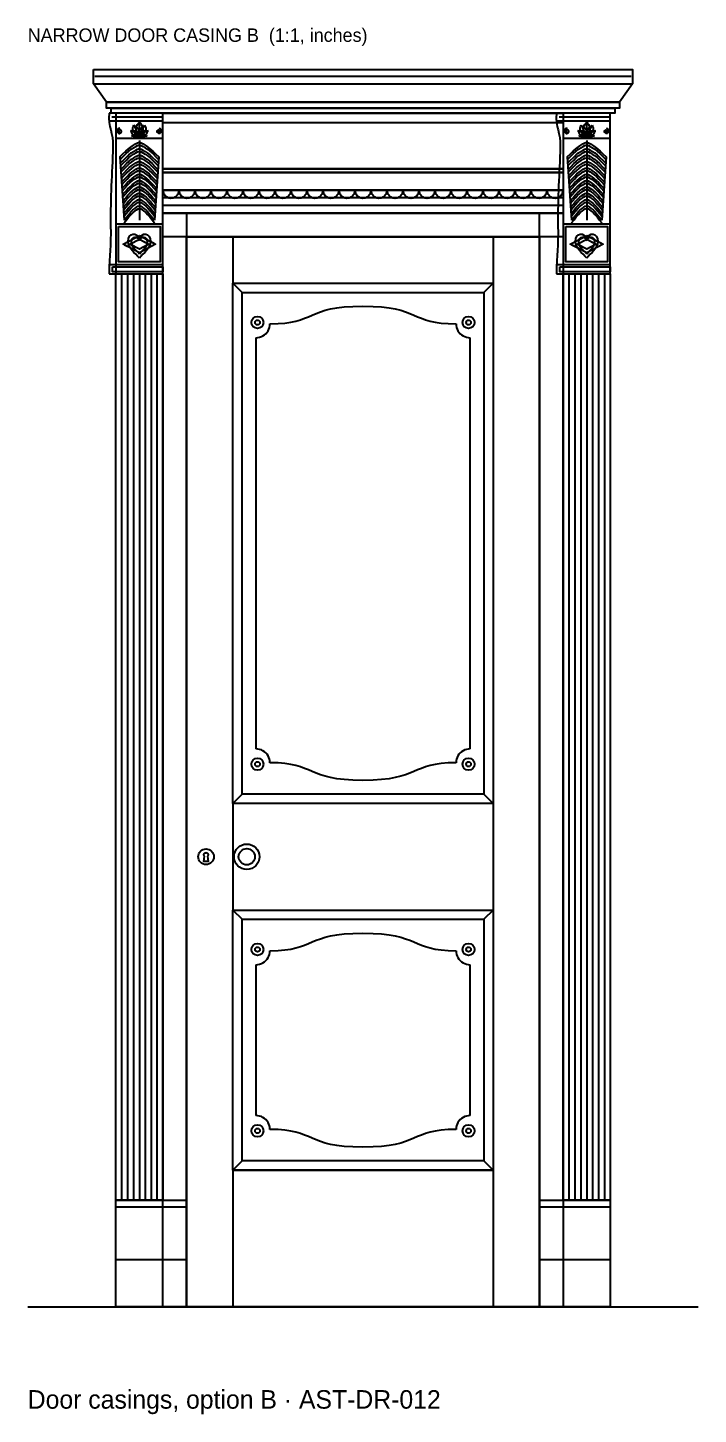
# Model space of a CAD drawing. Header units: inches. Extents: x 0 to 196, y -9 to 109.
# Drawn here: x 0 to 57, y -9.1 to 108.8 of the extents above; entities that cross this region are included whole.
import ezdxf

# ---------------------------------------------------------------- set-up
doc = ezdxf.new("R2010")
doc.units = ezdxf.units.IN
doc.header["$MEASUREMENT"] = 0
doc.layers.add('Narrow door casing B', color=7, linetype='Continuous')

msp = doc.modelspace()

# ---------------------------------------------------------------- linework, layer by layer
at = {"layer": 'Narrow door casing B'}
for p, q in [((5.59, 103.98), (51.42, 103.98)), ((5.71, 104.64), (51.3, 104.64)), ((7.48, 101.5), (7.48, 87.83)), ((45.51, 101.5), (45.51, 87.83)), ((6.93, 100.83), (11.5, 100.83)), ((7.15, 101.19), (11.5, 101.19)), ((11.5, 100.71), (45.51, 100.71)), ((44.96, 100.83), (49.53, 100.83)), ((45.18, 101.19), (49.53, 101.19)), ((7.48, 99.37), (11.5, 99.37)), ((9.49, 99.18), (9.49, 92.4)), ((45.51, 99.37), (49.53, 99.37)), ((47.52, 99.18), (47.52, 92.4)), ((7.83, 97.78), (8.19, 92.4)), ((11.14, 97.78), (10.79, 92.4)), ((45.87, 97.78), (46.22, 92.4)), ((49.17, 97.78), (48.82, 92.4)), ((11.5, 94.33), (45.51, 94.33)), ((11.5, 93.66), (45.51, 93.66)), ((7.48, 92.09), (11.5, 92.09)), ((45.51, 92.09), (49.53, 92.09)), ((17.44, 90.98), (17.44, 87.05)), ((39.57, 90.98), (39.57, 87.05)), ((6.93, 88.62), (11.5, 88.62)), ((44.96, 88.62), (49.53, 88.62)), ((7.98, 87.83), (7.98, 9.06)), ((8.48, 87.83), (8.48, 9.06)), ((8.99, 87.83), (8.99, 9.06)), ((9.49, 87.83), (9.49, 9.06)), ((9.99, 87.83), (9.99, 9.06)), ((10.49, 87.83), (10.49, 9.06)), ((10.99, 87.83), (10.99, 9.06)), ((46.01, 87.83), (46.01, 9.06)), ((46.52, 87.83), (46.52, 9.06)), ((47.02, 87.83), (47.02, 9.06)), ((47.52, 87.83), (47.52, 9.06)), ((48.02, 87.83), (48.02, 9.06)), ((48.52, 87.83), (48.52, 9.06)), ((49.03, 87.83), (49.03, 9.06)), ((17.44, 87.05), (39.57, 87.05)), ((17.44, 87.05), (18.23, 86.26)), ((39.57, 87.05), (38.78, 86.26)), ((17.44, 42.8), (18.23, 43.58)), ((17.44, 42.8), (17.44, 33.74)), ((39.57, 42.8), (38.78, 43.58)), ((39.57, 42.8), (39.57, 33.74)), ((17.44, 33.74), (18.23, 32.95)), ((39.57, 33.74), (38.78, 32.95)), ((17.44, 11.61), (18.23, 12.4)), ((39.57, 11.61), (38.78, 12.4)), ((17.44, 11.61), (39.57, 11.61)), ((17.44, 11.61), (17.44, 0)), ((39.57, 11.61), (39.57, 0)), ((7.48, 8.5), (13.5, 8.5)), ((43.5, 8.5), (49.53, 8.5)), ((7.48, 4.02), (13.5, 4.02)), ((43.5, 4.02), (49.53, 4.02)), ((0, 0), (57.01, 0))]:
    msp.add_line(p, q, dxfattribs=at)
for points in [[(5.59, 105.2), (51.42, 105.2), (51.42, 103.98), (50.31, 102.44), (6.69, 102.44), (5.59, 103.98), (5.59, 105.2)], [(6.69, 102.44), (50.31, 102.44), (50.31, 101.92), (6.69, 101.92), (6.69, 102.44)], [(11.5, 101.5), (6.93, 101.5)], [(6.93, 87.83), (11.5, 87.83), (11.5, 101.5)], [(7.09, 101.92), (49.92, 101.92), (49.92, 101.5), (7.09, 101.5), (7.09, 101.92)], [(11.5, 101.5), (45.51, 101.5), (45.51, 96.77), (11.5, 96.77), (11.5, 101.5)], [(49.53, 101.5), (44.96, 101.5)], [(44.96, 87.83), (49.53, 87.83), (49.53, 101.5)], [(7.82, 100.21), (7.73, 100.18), (7.65, 100.12), (7.61, 100.04), (7.6, 99.95), (7.63, 99.88), (7.68, 99.82), (7.75, 99.78), (7.83, 99.78), (7.89, 99.81), (7.94, 99.85), (7.97, 99.91), (7.97, 99.97), (7.94, 100.03), (7.9, 100.06), (7.85, 100.08), (7.8, 100.08), (7.76, 100.06), (7.74, 100.02), (7.73, 99.98), (7.73, 99.95), (7.75, 99.92), (7.78, 99.9), (7.8, 99.9), (7.83, 99.91), (7.84, 99.92), (7.85, 99.94)], [(11.16, 100.21), (11.25, 100.18), (11.32, 100.12), (11.36, 100.04), (11.37, 99.95), (11.35, 99.88), (11.29, 99.82), (11.22, 99.78), (11.15, 99.78), (11.08, 99.81), (11.03, 99.85), (11.01, 99.91), (11.01, 99.97), (11.03, 100.03), (11.07, 100.06), (11.12, 100.08), (11.17, 100.08), (11.21, 100.06), (11.24, 100.02), (11.25, 99.98), (11.24, 99.95), (11.23, 99.92), (11.2, 99.9), (11.17, 99.9), (11.15, 99.91), (11.13, 99.92), (11.13, 99.94)], [(45.85, 100.21), (45.76, 100.18), (45.69, 100.12), (45.64, 100.04), (45.64, 99.95), (45.66, 99.88), (45.72, 99.82), (45.79, 99.78), (45.86, 99.78), (45.93, 99.81), (45.97, 99.85), (46, 99.91), (46, 99.97), (45.97, 100.03), (45.93, 100.06), (45.88, 100.08), (45.84, 100.08), (45.79, 100.06), (45.77, 100.02), (45.76, 99.98), (45.76, 99.95), (45.78, 99.92), (45.81, 99.9), (45.84, 99.9), (45.86, 99.91), (45.87, 99.92), (45.88, 99.94)], [(49.19, 100.21), (49.28, 100.18), (49.35, 100.12), (49.4, 100.04), (49.4, 99.95), (49.38, 99.88), (49.32, 99.82), (49.25, 99.78), (49.18, 99.78), (49.11, 99.81), (49.06, 99.85), (49.04, 99.91), (49.04, 99.97), (49.06, 100.03), (49.11, 100.06), (49.16, 100.08), (49.2, 100.08), (49.24, 100.06), (49.27, 100.02), (49.28, 99.98), (49.28, 99.95), (49.26, 99.92), (49.23, 99.9), (49.2, 99.9), (49.18, 99.91), (49.16, 99.92), (49.16, 99.94)], [(11.5, 96.77), (45.51, 96.77), (45.51, 96.46), (11.5, 96.46), (11.5, 96.77)], [(11.5, 96.46), (45.51, 96.46), (45.51, 94.96), (11.5, 94.96), (11.5, 96.46)], [(11.5, 94.96), (45.51, 94.96), (45.51, 92.99), (11.5, 92.99), (11.5, 94.96)], [(11.5, 92.99), (13.5, 92.99), (13.5, 0), (11.5, 0), (11.5, 92.99)], [(11.5, 92.99), (45.51, 92.99), (45.51, 90.98), (11.5, 90.98), (11.5, 92.99)], [(43.5, 92.99), (45.51, 92.99), (45.51, 0), (43.5, 0), (43.5, 92.99)], [(7.72, 91.85), (11.26, 91.85), (11.26, 88.86), (7.72, 88.86), (7.72, 91.85)], [(9.49, 91.08), (10.87, 90.35), (9.49, 89.63), (8.1, 90.35), (9.49, 91.08)], [(13.5, 90.98), (43.5, 90.98), (43.5, 0), (13.5, 0), (13.5, 90.98)], [(13.5, 90.98), (43.5, 90.98), (43.5, 0), (13.5, 0), (13.5, 90.98)], [(45.75, 91.85), (49.29, 91.85), (49.29, 88.86), (45.75, 88.86), (45.75, 91.85)], [(47.52, 91.08), (48.91, 90.35), (47.52, 89.63), (46.13, 90.35), (47.52, 91.08)], [(8.77, 90.01), (8.24, 90.28)], [(9.49, 90.78), (10.29, 90.35), (9.49, 89.93), (8.68, 90.35), (9.49, 90.78)], [(9.07, 90.15), (8.76, 90.31)], [(9.91, 90.56), (10.21, 90.4)], [(10.21, 90.7), (10.74, 90.43)], [(46.8, 90.01), (46.27, 90.28)], [(47.52, 90.78), (48.32, 90.35), (47.52, 89.93), (46.72, 90.35), (47.52, 90.78)], [(47.1, 90.15), (46.8, 90.31)], [(47.94, 90.56), (48.24, 90.4)], [(48.24, 90.7), (48.77, 90.43)], [(7.2, 88.43), (11.5, 88.43), (11.5, 87.99), (7.2, 87.99), (7.2, 88.43)], [(45.24, 88.43), (49.53, 88.43), (49.53, 87.99), (45.24, 87.99), (45.24, 88.43)], [(7.48, 87.83), (11.5, 87.83), (11.5, 9.06), (7.48, 9.06), (7.48, 87.83)], [(45.51, 87.83), (49.53, 87.83), (49.53, 9.06), (45.51, 9.06), (45.51, 87.83)], [(17.44, 87.05), (39.57, 87.05), (39.57, 42.8), (17.44, 42.8), (17.44, 87.05)], [(18.23, 86.26), (38.78, 86.26), (38.78, 43.58), (18.23, 43.58), (18.23, 86.26)], [(19.41, 47.44), (19.41, 82.4)], [(37.6, 82.4), (37.6, 47.44)], [(15.28, 38.31), (15.33, 37.87), (14.98, 37.87), (15.04, 38.31)], [(17.44, 33.74), (39.57, 33.74), (39.57, 11.61), (17.44, 11.61), (17.44, 33.74)], [(18.23, 32.95), (38.78, 32.95), (38.78, 12.4), (18.23, 12.4), (18.23, 32.95)], [(19.41, 16.26), (19.41, 29.09)], [(37.6, 29.09), (37.6, 16.26)], [(7.48, 9.06), (13.5, 9.06), (13.5, 0), (7.48, 0), (7.48, 9.06)], [(43.5, 9.06), (49.53, 9.06), (49.53, 0), (43.5, 0), (43.5, 9.06)]]:
    msp.add_lwpolyline(points, dxfattribs=at)
for centre, radius in [((19.53, 83.7), 0.512), ((19.53, 83.7), 0.205), ((37.48, 83.7), 0.512), ((37.48, 83.7), 0.205), ((19.53, 46.14), 0.512), ((19.53, 46.14), 0.205), ((37.48, 46.14), 0.512), ((37.48, 46.14), 0.205), ((15.16, 38.27), 0.669), ((18.62, 38.27), 1.08), ((18.62, 38.27), 0.689), ((19.53, 30.39), 0.512), ((37.48, 30.39), 0.512), ((19.53, 30.39), 0.205), ((37.48, 30.39), 0.205), ((19.53, 14.96), 0.512), ((37.48, 14.96), 0.512), ((19.53, 14.96), 0.205), ((37.48, 14.96), 0.205)]:
    msp.add_circle(centre, radius, dxfattribs=at)
for points in [[(6.93, 101.5), (6.77, 100.27), (7.32, 99.86), (7.24, 98.63)], [(44.96, 101.5), (44.8, 100.27), (45.35, 99.86), (45.28, 98.63)], [(9.49, 99.54), (8.87, 99.77), (8.86, 100.24), (9.03, 100.47)], [(9.49, 99.54), (8.98, 100.11), (9.27, 100.47), (9.49, 100.77)], [(9.03, 100.47), (9.21, 100.24), (9.69, 100.17), (9.49, 99.54)], [(9.49, 99.54), (9.35, 99.83), (9.2, 100.13), (9.03, 100.47)], [(9.49, 99.54), (9.29, 100.17), (9.77, 100.24), (9.94, 100.47)], [(9.49, 100.77), (9.71, 100.47), (10, 100.11), (9.49, 99.54)], [(9.49, 99.54), (9.49, 99.92), (9.49, 100.33), (9.49, 100.77)], [(9.94, 100.47), (10.12, 100.24), (10.11, 99.77), (9.49, 99.54)], [(9.49, 99.54), (9.63, 99.83), (9.78, 100.13), (9.94, 100.47)], [(47.52, 99.54), (46.9, 99.77), (46.89, 100.24), (47.06, 100.47)], [(47.52, 99.54), (47.01, 100.11), (47.3, 100.47), (47.52, 100.77)], [(47.06, 100.47), (47.24, 100.24), (47.72, 100.17), (47.52, 99.54)], [(47.52, 99.54), (47.38, 99.83), (47.23, 100.13), (47.06, 100.47)], [(47.52, 99.54), (47.32, 100.17), (47.8, 100.24), (47.98, 100.47)], [(47.52, 100.77), (47.74, 100.47), (48.03, 100.11), (47.52, 99.54)], [(47.52, 99.54), (47.52, 99.92), (47.52, 100.33), (47.52, 100.77)], [(47.98, 100.47), (48.15, 100.24), (48.14, 99.77), (47.52, 99.54)], [(47.52, 99.54), (47.66, 99.83), (47.81, 100.13), (47.98, 100.47)], [(9.49, 99.54), (8.94, 99.45), (8.72, 99.93), (8.83, 100.05)], [(8.82, 99.54), (9.27, 99.67), (9.71, 99.67), (10.16, 99.54)], [(10.16, 99.54), (9.71, 99.45), (9.27, 99.45), (8.82, 99.54)], [(8.83, 100.05), (8.93, 99.93), (9.43, 100.1), (9.49, 99.54)], [(9.49, 99.54), (9.29, 99.7), (9.06, 99.87), (8.83, 100.05)], [(9.49, 99.54), (9.55, 100.1), (10.04, 99.93), (10.15, 100.05)], [(10.15, 100.05), (10.26, 99.93), (10.04, 99.45), (9.49, 99.54)], [(9.49, 99.54), (9.69, 99.7), (9.91, 99.87), (10.15, 100.05)], [(47.52, 99.54), (46.97, 99.45), (46.75, 99.93), (46.86, 100.05)], [(46.85, 99.54), (47.3, 99.67), (47.74, 99.67), (48.19, 99.54)], [(48.19, 99.54), (47.74, 99.45), (47.3, 99.45), (46.85, 99.54)], [(46.86, 100.05), (46.96, 99.93), (47.46, 100.1), (47.52, 99.54)], [(47.52, 99.54), (47.32, 99.7), (47.1, 99.87), (46.86, 100.05)], [(47.52, 99.54), (47.58, 100.1), (48.08, 99.93), (48.18, 100.05)], [(48.18, 100.05), (48.29, 99.93), (48.07, 99.45), (47.52, 99.54)], [(47.52, 99.54), (47.72, 99.7), (47.94, 99.87), (48.18, 100.05)], [(7.83, 97.78), (8.56, 98.52), (9.11, 98.93), (9.49, 99.02)], [(7.85, 97.56), (8.57, 98.3), (9.12, 98.71), (9.49, 98.79)], [(7.87, 97.25), (8.58, 97.98), (9.12, 98.4), (9.49, 98.48)], [(7.89, 97.02), (8.59, 97.76), (9.12, 98.17), (9.49, 98.25)], [(7.91, 96.71), (8.6, 97.45), (9.13, 97.86), (9.49, 97.94)], [(9.49, 99.02), (9.86, 98.93), (10.41, 98.52), (11.14, 97.78)], [(9.49, 98.79), (9.86, 98.71), (10.41, 98.3), (11.13, 97.56)], [(9.49, 98.48), (9.85, 98.4), (10.39, 97.98), (11.11, 97.25)], [(9.49, 98.25), (9.85, 98.17), (10.39, 97.76), (11.09, 97.02)], [(9.49, 97.94), (9.85, 97.86), (10.37, 97.45), (11.07, 96.71)], [(45.87, 97.78), (46.59, 98.52), (47.14, 98.93), (47.52, 99.02)], [(45.88, 97.56), (46.6, 98.3), (47.15, 98.71), (47.52, 98.79)], [(45.9, 97.25), (46.61, 97.98), (47.15, 98.4), (47.52, 98.48)], [(45.92, 97.02), (46.62, 97.76), (47.16, 98.17), (47.52, 98.25)], [(45.94, 96.71), (46.63, 97.45), (47.16, 97.86), (47.52, 97.94)], [(47.52, 99.02), (47.89, 98.93), (48.45, 98.52), (49.17, 97.78)], [(47.52, 98.79), (47.89, 98.71), (48.44, 98.3), (49.16, 97.56)], [(47.52, 98.48), (47.89, 98.4), (48.43, 97.98), (49.14, 97.25)], [(47.52, 98.25), (47.88, 98.17), (48.42, 97.76), (49.12, 97.02)], [(47.52, 97.94), (47.88, 97.86), (48.41, 97.45), (49.1, 96.71)], [(7.92, 96.48), (8.61, 97.22), (9.13, 97.63), (9.49, 97.71)], [(7.94, 96.17), (8.62, 96.91), (9.14, 97.32), (9.49, 97.4)], [(7.96, 95.94), (8.63, 96.68), (9.14, 97.09), (9.49, 97.17)], [(7.98, 95.63), (8.64, 96.37), (9.15, 96.78), (9.49, 96.86)], [(9.49, 97.71), (9.84, 97.63), (10.37, 97.22), (11.06, 96.48)], [(9.49, 97.4), (9.84, 97.32), (10.35, 96.91), (11.04, 96.17)], [(9.49, 97.17), (9.84, 97.09), (10.35, 96.68), (11.02, 95.94)], [(9.49, 96.86), (9.83, 96.78), (10.33, 96.37), (11, 95.63)], [(45.95, 96.48), (46.64, 97.22), (47.16, 97.63), (47.52, 97.71)], [(45.97, 96.17), (46.65, 96.91), (47.17, 97.32), (47.52, 97.4)], [(45.99, 95.94), (46.66, 96.68), (47.17, 97.09), (47.52, 97.17)], [(46.01, 95.63), (46.67, 96.37), (47.18, 96.78), (47.52, 96.86)], [(47.52, 97.71), (47.88, 97.63), (48.4, 97.22), (49.09, 96.48)], [(47.52, 97.4), (47.87, 97.32), (48.39, 96.91), (49.07, 96.17)], [(47.52, 97.17), (47.87, 97.09), (48.38, 96.68), (49.05, 95.94)], [(47.52, 96.86), (47.86, 96.78), (48.37, 96.37), (49.03, 95.63)], [(7.99, 95.41), (8.65, 96.14), (9.15, 96.55), (9.49, 96.64)], [(8.01, 95.09), (8.66, 95.83), (9.15, 96.24), (9.49, 96.32)], [(8.03, 94.87), (8.67, 95.61), (9.16, 96.02), (9.49, 96.1)], [(8.05, 94.55), (8.68, 95.29), (9.16, 95.7), (9.49, 95.79)], [(8.06, 94.33), (8.69, 95.07), (9.16, 95.48), (9.49, 95.56)], [(9.49, 96.64), (9.83, 96.55), (10.33, 96.14), (10.99, 95.41)], [(9.49, 96.32), (9.82, 96.24), (10.31, 95.83), (10.96, 95.09)], [(9.49, 96.1), (9.82, 96.02), (10.31, 95.61), (10.95, 94.87)], [(9.49, 95.79), (9.81, 95.7), (10.3, 95.29), (10.93, 94.55)], [(9.49, 95.56), (9.81, 95.48), (10.29, 95.07), (10.91, 94.33)], [(46.02, 95.41), (46.68, 96.14), (47.18, 96.55), (47.52, 96.64)], [(46.04, 95.09), (46.69, 95.83), (47.19, 96.24), (47.52, 96.32)], [(46.06, 94.87), (46.7, 95.61), (47.19, 96.02), (47.52, 96.1)], [(46.08, 94.55), (46.71, 95.29), (47.19, 95.7), (47.52, 95.79)], [(46.09, 94.33), (46.72, 95.07), (47.2, 95.48), (47.52, 95.56)], [(47.52, 96.64), (47.86, 96.55), (48.36, 96.14), (49.02, 95.41)], [(47.52, 96.32), (47.85, 96.24), (48.35, 95.83), (49, 95.09)], [(47.52, 96.1), (47.85, 96.02), (48.34, 95.61), (48.98, 94.87)], [(47.52, 95.79), (47.85, 95.7), (48.33, 95.29), (48.96, 94.55)], [(47.52, 95.56), (47.84, 95.48), (48.32, 95.07), (48.95, 94.33)], [(8.08, 94.02), (8.7, 94.76), (9.17, 95.17), (9.49, 95.25)], [(8.1, 93.79), (8.71, 94.53), (9.17, 94.94), (9.49, 95.02)], [(8.12, 93.48), (8.72, 94.22), (9.18, 94.63), (9.49, 94.71)], [(8.13, 93.25), (8.73, 93.99), (9.18, 94.4), (9.49, 94.48)], [(9.49, 95.25), (9.81, 95.17), (10.28, 94.76), (10.89, 94.02)], [(9.49, 95.02), (9.8, 94.94), (10.27, 94.53), (10.88, 93.79)], [(9.49, 94.71), (9.8, 94.63), (10.26, 94.22), (10.86, 93.48)], [(9.49, 94.48), (9.8, 94.4), (10.25, 93.99), (10.84, 93.25)], [(46.11, 94.02), (46.73, 94.76), (47.2, 95.17), (47.52, 95.25)], [(46.13, 93.79), (46.74, 94.53), (47.2, 94.94), (47.52, 95.02)], [(46.15, 93.48), (46.75, 94.22), (47.21, 94.63), (47.52, 94.71)], [(46.16, 93.25), (46.76, 93.99), (47.21, 94.4), (47.52, 94.48)], [(47.52, 95.25), (47.84, 95.17), (48.31, 94.76), (48.93, 94.02)], [(47.52, 95.02), (47.83, 94.94), (48.3, 94.53), (48.91, 93.79)], [(47.52, 94.71), (47.83, 94.63), (48.29, 94.22), (48.89, 93.48)], [(47.52, 94.48), (47.83, 94.4), (48.28, 93.99), (48.87, 93.25)], [(8.15, 92.94), (8.74, 93.68), (9.19, 94.09), (9.49, 94.17)], [(8.17, 92.71), (8.75, 93.45), (9.19, 93.86), (9.49, 93.95)], [(8.19, 92.4), (8.76, 93.14), (9.19, 93.55), (9.49, 93.63)], [(8.2, 92.18), (8.77, 92.91), (9.2, 93.32), (9.49, 93.41)], [(9.49, 94.17), (9.79, 94.09), (10.24, 93.68), (10.82, 92.94)], [(9.49, 93.95), (9.79, 93.86), (10.23, 93.45), (10.81, 92.71)], [(9.49, 93.63), (9.78, 93.55), (10.22, 93.14), (10.79, 92.4)], [(9.49, 93.41), (9.78, 93.32), (10.21, 92.91), (10.77, 92.18)], [(46.19, 92.94), (46.77, 93.68), (47.22, 94.09), (47.52, 94.17)], [(46.2, 92.71), (46.78, 93.45), (47.22, 93.86), (47.52, 93.95)], [(46.22, 92.4), (46.79, 93.14), (47.23, 93.55), (47.52, 93.63)], [(46.24, 92.18), (46.8, 92.91), (47.23, 93.32), (47.52, 93.41)], [(47.52, 94.17), (47.82, 94.09), (48.27, 93.68), (48.85, 92.94)], [(47.52, 93.95), (47.82, 93.86), (48.26, 93.45), (48.84, 92.71)], [(47.52, 93.63), (47.81, 93.55), (48.25, 93.14), (48.82, 92.4)], [(47.52, 93.41), (47.81, 93.32), (48.24, 92.91), (48.8, 92.18)], [(8.54, 90.61), (8.54, 91.34), (9.3, 91.39), (9.49, 90.82)], [(8.83, 90.54), (8.83, 91.05), (9.36, 91.08), (9.49, 90.68)], [(46.57, 90.61), (46.57, 91.34), (47.33, 91.39), (47.52, 90.82)], [(46.86, 90.54), (46.86, 91.05), (47.39, 91.08), (47.52, 90.68)], [(9.49, 89.16), (9.11, 89.63), (8.54, 89.99), (8.54, 90.61)], [(9.49, 89.52), (9.22, 89.84), (8.83, 90.1), (8.83, 90.54)], [(47.52, 89.16), (47.14, 89.63), (46.57, 89.99), (46.57, 90.61)], [(47.52, 89.52), (47.26, 89.84), (46.86, 90.1), (46.86, 90.54)]]:
    msp.add_open_spline(points, degree=3, dxfattribs=at)
for points, knots in [([(7.24, 98.63), (7.17, 96.3), (7.01, 94.39), (7.05, 91.93), (7.09, 90.02), (6.93, 89.61), (6.93, 87.83)], [0, 0, 0, 0, 1, 1, 1, 2, 2, 2, 2]), ([(45.28, 98.63), (45.2, 96.3), (45.04, 94.39), (45.08, 91.93), (45.12, 90.02), (44.96, 89.61), (44.96, 87.83)], [0, 0, 0, 0, 1, 1, 1, 2, 2, 2, 2]), ([(11.5, 94.96), (11.5, 94.84), (11.53, 94.72), (11.59, 94.62), (11.65, 94.52), (11.73, 94.43), (11.84, 94.37), (11.94, 94.31), (12.06, 94.28), (12.18, 94.28), (12.3, 94.28), (12.41, 94.31), (12.52, 94.37), (12.62, 94.43), (12.71, 94.52), (12.77, 94.62), (12.83, 94.72), (12.86, 94.84), (12.86, 94.96)], [0, 0, 0, 0, 1, 1, 1, 2, 2, 2, 3, 3, 3, 4, 4, 4, 5, 5, 5, 6, 6, 6, 6]), ([(12.86, 94.96), (12.86, 94.84), (12.89, 94.72), (12.95, 94.62), (13.01, 94.52), (13.09, 94.43), (13.2, 94.37), (13.3, 94.31), (13.42, 94.28), (13.54, 94.28), (13.66, 94.28), (13.77, 94.31), (13.88, 94.37), (13.98, 94.43), (14.07, 94.52), (14.13, 94.62), (14.19, 94.72), (14.22, 94.84), (14.22, 94.96)], [0, 0, 0, 0, 1, 1, 1, 2, 2, 2, 3, 3, 3, 4, 4, 4, 5, 5, 5, 6, 6, 6, 6]), ([(14.22, 94.96), (14.22, 94.84), (14.25, 94.72), (14.31, 94.62), (14.37, 94.52), (14.45, 94.43), (14.56, 94.37), (14.66, 94.31), (14.78, 94.28), (14.9, 94.28), (15.02, 94.28), (15.13, 94.31), (15.24, 94.37), (15.34, 94.43), (15.43, 94.52), (15.49, 94.62), (15.55, 94.72), (15.58, 94.84), (15.58, 94.96)], [0, 0, 0, 0, 1, 1, 1, 2, 2, 2, 3, 3, 3, 4, 4, 4, 5, 5, 5, 6, 6, 6, 6]), ([(15.58, 94.96), (15.58, 94.84), (15.61, 94.72), (15.67, 94.62), (15.73, 94.52), (15.81, 94.43), (15.92, 94.37), (16.02, 94.31), (16.14, 94.28), (16.26, 94.28), (16.38, 94.28), (16.5, 94.31), (16.6, 94.37), (16.7, 94.43), (16.79, 94.52), (16.85, 94.62), (16.91, 94.72), (16.94, 94.84), (16.94, 94.96)], [0, 0, 0, 0, 1, 1, 1, 2, 2, 2, 3, 3, 3, 4, 4, 4, 5, 5, 5, 6, 6, 6, 6]), ([(16.94, 94.96), (16.94, 94.84), (16.97, 94.72), (17.03, 94.62), (17.09, 94.52), (17.18, 94.43), (17.28, 94.37), (17.38, 94.31), (17.5, 94.28), (17.62, 94.28), (17.74, 94.28), (17.86, 94.31), (17.96, 94.37), (18.06, 94.43), (18.15, 94.52), (18.21, 94.62), (18.27, 94.72), (18.3, 94.84), (18.3, 94.96)], [0, 0, 0, 0, 1, 1, 1, 2, 2, 2, 3, 3, 3, 4, 4, 4, 5, 5, 5, 6, 6, 6, 6]), ([(18.3, 94.96), (18.3, 94.84), (18.33, 94.72), (18.39, 94.62), (18.45, 94.52), (18.54, 94.43), (18.64, 94.37), (18.74, 94.31), (18.86, 94.28), (18.98, 94.28), (19.1, 94.28), (19.22, 94.31), (19.32, 94.37), (19.42, 94.43), (19.51, 94.52), (19.57, 94.62), (19.63, 94.72), (19.66, 94.84), (19.66, 94.96)], [0, 0, 0, 0, 1, 1, 1, 2, 2, 2, 3, 3, 3, 4, 4, 4, 5, 5, 5, 6, 6, 6, 6]), ([(19.66, 94.96), (19.66, 94.84), (19.69, 94.72), (19.75, 94.62), (19.81, 94.52), (19.9, 94.43), (20, 94.37), (20.1, 94.31), (20.22, 94.28), (20.34, 94.28), (20.46, 94.28), (20.58, 94.31), (20.68, 94.37), (20.78, 94.43), (20.87, 94.52), (20.93, 94.62), (20.99, 94.72), (21.02, 94.84), (21.02, 94.96)], [0, 0, 0, 0, 1, 1, 1, 2, 2, 2, 3, 3, 3, 4, 4, 4, 5, 5, 5, 6, 6, 6, 6]), ([(21.02, 94.96), (21.02, 94.84), (21.05, 94.72), (21.11, 94.62), (21.17, 94.52), (21.26, 94.43), (21.36, 94.37), (21.46, 94.31), (21.58, 94.28), (21.7, 94.28), (21.82, 94.28), (21.94, 94.31), (22.04, 94.37), (22.14, 94.43), (22.23, 94.52), (22.29, 94.62), (22.35, 94.72), (22.38, 94.84), (22.38, 94.96)], [0, 0, 0, 0, 1, 1, 1, 2, 2, 2, 3, 3, 3, 4, 4, 4, 5, 5, 5, 6, 6, 6, 6]), ([(22.38, 94.96), (22.38, 94.84), (22.41, 94.72), (22.47, 94.62), (22.53, 94.52), (22.62, 94.43), (22.72, 94.37), (22.82, 94.31), (22.94, 94.28), (23.06, 94.28), (23.18, 94.28), (23.3, 94.31), (23.4, 94.37), (23.5, 94.43), (23.59, 94.52), (23.65, 94.62), (23.71, 94.72), (23.74, 94.84), (23.74, 94.96)], [0, 0, 0, 0, 1, 1, 1, 2, 2, 2, 3, 3, 3, 4, 4, 4, 5, 5, 5, 6, 6, 6, 6]), ([(23.74, 94.96), (23.74, 94.84), (23.77, 94.72), (23.83, 94.62), (23.89, 94.52), (23.98, 94.43), (24.08, 94.37), (24.19, 94.31), (24.3, 94.28), (24.42, 94.28), (24.54, 94.28), (24.66, 94.31), (24.76, 94.37), (24.87, 94.43), (24.95, 94.52), (25.01, 94.62), (25.07, 94.72), (25.1, 94.84), (25.1, 94.96)], [0, 0, 0, 0, 1, 1, 1, 2, 2, 2, 3, 3, 3, 4, 4, 4, 5, 5, 5, 6, 6, 6, 6]), ([(25.1, 94.96), (25.1, 94.84), (25.13, 94.72), (25.19, 94.62), (25.25, 94.52), (25.34, 94.43), (25.44, 94.37), (25.55, 94.31), (25.66, 94.28), (25.78, 94.28), (25.9, 94.28), (26.02, 94.31), (26.12, 94.37), (26.23, 94.43), (26.31, 94.52), (26.37, 94.62), (26.43, 94.72), (26.46, 94.84), (26.46, 94.96)], [0, 0, 0, 0, 1, 1, 1, 2, 2, 2, 3, 3, 3, 4, 4, 4, 5, 5, 5, 6, 6, 6, 6]), ([(26.46, 94.96), (26.46, 94.84), (26.49, 94.72), (26.55, 94.62), (26.61, 94.52), (26.7, 94.43), (26.8, 94.37), (26.91, 94.31), (27.02, 94.28), (27.14, 94.28), (27.26, 94.28), (27.38, 94.31), (27.48, 94.37), (27.59, 94.43), (27.67, 94.52), (27.73, 94.62), (27.79, 94.72), (27.82, 94.84), (27.82, 94.96)], [0, 0, 0, 0, 1, 1, 1, 2, 2, 2, 3, 3, 3, 4, 4, 4, 5, 5, 5, 6, 6, 6, 6]), ([(27.82, 94.96), (27.82, 94.84), (27.86, 94.72), (27.91, 94.62), (27.97, 94.52), (28.06, 94.43), (28.16, 94.37), (28.27, 94.31), (28.38, 94.28), (28.5, 94.28), (28.62, 94.28), (28.74, 94.31), (28.84, 94.37), (28.95, 94.43), (29.03, 94.52), (29.09, 94.62), (29.15, 94.72), (29.18, 94.84), (29.18, 94.96)], [0, 0, 0, 0, 1, 1, 1, 2, 2, 2, 3, 3, 3, 4, 4, 4, 5, 5, 5, 6, 6, 6, 6]), ([(29.18, 94.96), (29.18, 94.84), (29.22, 94.72), (29.28, 94.62), (29.34, 94.52), (29.42, 94.43), (29.52, 94.37), (29.63, 94.31), (29.75, 94.28), (29.86, 94.28), (29.98, 94.28), (30.1, 94.31), (30.2, 94.37), (30.31, 94.43), (30.39, 94.52), (30.45, 94.62), (30.51, 94.72), (30.54, 94.84), (30.54, 94.96)], [0, 0, 0, 0, 1, 1, 1, 2, 2, 2, 3, 3, 3, 4, 4, 4, 5, 5, 5, 6, 6, 6, 6]), ([(30.54, 94.96), (30.54, 94.84), (30.58, 94.72), (30.64, 94.62), (30.7, 94.52), (30.78, 94.43), (30.89, 94.37), (30.99, 94.31), (31.11, 94.28), (31.23, 94.28), (31.34, 94.28), (31.46, 94.31), (31.57, 94.37), (31.67, 94.43), (31.75, 94.52), (31.81, 94.62), (31.87, 94.72), (31.91, 94.84), (31.91, 94.96)], [0, 0, 0, 0, 1, 1, 1, 2, 2, 2, 3, 3, 3, 4, 4, 4, 5, 5, 5, 6, 6, 6, 6]), ([(31.91, 94.96), (31.91, 94.84), (31.94, 94.72), (32, 94.62), (32.06, 94.52), (32.14, 94.43), (32.25, 94.37), (32.35, 94.31), (32.47, 94.28), (32.59, 94.28), (32.71, 94.28), (32.82, 94.31), (32.93, 94.37), (33.03, 94.43), (33.12, 94.52), (33.17, 94.62), (33.23, 94.72), (33.27, 94.84), (33.27, 94.96)], [0, 0, 0, 0, 1, 1, 1, 2, 2, 2, 3, 3, 3, 4, 4, 4, 5, 5, 5, 6, 6, 6, 6]), ([(33.27, 94.96), (33.27, 94.84), (33.3, 94.72), (33.36, 94.62), (33.42, 94.52), (33.5, 94.43), (33.61, 94.37), (33.71, 94.31), (33.83, 94.28), (33.95, 94.28), (34.07, 94.28), (34.18, 94.31), (34.29, 94.37), (34.39, 94.43), (34.48, 94.52), (34.54, 94.62), (34.6, 94.72), (34.63, 94.84), (34.63, 94.96)], [0, 0, 0, 0, 1, 1, 1, 2, 2, 2, 3, 3, 3, 4, 4, 4, 5, 5, 5, 6, 6, 6, 6]), ([(34.63, 94.96), (34.63, 94.84), (34.66, 94.72), (34.72, 94.62), (34.78, 94.52), (34.86, 94.43), (34.97, 94.37), (35.07, 94.31), (35.19, 94.28), (35.31, 94.28), (35.43, 94.28), (35.54, 94.31), (35.65, 94.37), (35.75, 94.43), (35.84, 94.52), (35.9, 94.62), (35.96, 94.72), (35.99, 94.84), (35.99, 94.96)], [0, 0, 0, 0, 1, 1, 1, 2, 2, 2, 3, 3, 3, 4, 4, 4, 5, 5, 5, 6, 6, 6, 6]), ([(35.99, 94.96), (35.99, 94.84), (36.02, 94.72), (36.08, 94.62), (36.14, 94.52), (36.22, 94.43), (36.33, 94.37), (36.43, 94.31), (36.55, 94.28), (36.67, 94.28), (36.79, 94.28), (36.9, 94.31), (37.01, 94.37), (37.11, 94.43), (37.2, 94.52), (37.26, 94.62), (37.32, 94.72), (37.35, 94.84), (37.35, 94.96)], [0, 0, 0, 0, 1, 1, 1, 2, 2, 2, 3, 3, 3, 4, 4, 4, 5, 5, 5, 6, 6, 6, 6]), ([(37.35, 94.96), (37.35, 94.84), (37.38, 94.72), (37.44, 94.62), (37.5, 94.52), (37.58, 94.43), (37.69, 94.37), (37.79, 94.31), (37.91, 94.28), (38.03, 94.28), (38.15, 94.28), (38.27, 94.31), (38.37, 94.37), (38.47, 94.43), (38.56, 94.52), (38.62, 94.62), (38.68, 94.72), (38.71, 94.84), (38.71, 94.96)], [0, 0, 0, 0, 1, 1, 1, 2, 2, 2, 3, 3, 3, 4, 4, 4, 5, 5, 5, 6, 6, 6, 6]), ([(38.71, 94.96), (38.71, 94.84), (38.74, 94.72), (38.8, 94.62), (38.86, 94.52), (38.95, 94.43), (39.05, 94.37), (39.15, 94.31), (39.27, 94.28), (39.39, 94.28), (39.51, 94.28), (39.63, 94.31), (39.73, 94.37), (39.83, 94.43), (39.92, 94.52), (39.98, 94.62), (40.04, 94.72), (40.07, 94.84), (40.07, 94.96)], [0, 0, 0, 0, 1, 1, 1, 2, 2, 2, 3, 3, 3, 4, 4, 4, 5, 5, 5, 6, 6, 6, 6]), ([(40.07, 94.96), (40.07, 94.84), (40.1, 94.72), (40.16, 94.62), (40.22, 94.52), (40.31, 94.43), (40.41, 94.37), (40.51, 94.31), (40.63, 94.28), (40.75, 94.28), (40.87, 94.28), (40.99, 94.31), (41.09, 94.37), (41.19, 94.43), (41.28, 94.52), (41.34, 94.62), (41.4, 94.72), (41.43, 94.84), (41.43, 94.96)], [0, 0, 0, 0, 1, 1, 1, 2, 2, 2, 3, 3, 3, 4, 4, 4, 5, 5, 5, 6, 6, 6, 6]), ([(41.43, 94.96), (41.43, 94.84), (41.46, 94.72), (41.52, 94.62), (41.58, 94.52), (41.67, 94.43), (41.77, 94.37), (41.87, 94.31), (41.99, 94.28), (42.11, 94.28), (42.23, 94.28), (42.35, 94.31), (42.45, 94.37), (42.55, 94.43), (42.64, 94.52), (42.7, 94.62), (42.76, 94.72), (42.79, 94.84), (42.79, 94.96)], [0, 0, 0, 0, 1, 1, 1, 2, 2, 2, 3, 3, 3, 4, 4, 4, 5, 5, 5, 6, 6, 6, 6]), ([(42.79, 94.96), (42.79, 94.84), (42.82, 94.72), (42.88, 94.62), (42.94, 94.52), (43.03, 94.43), (43.13, 94.37), (43.23, 94.31), (43.35, 94.28), (43.47, 94.28), (43.59, 94.28), (43.71, 94.31), (43.81, 94.37), (43.91, 94.43), (44, 94.52), (44.06, 94.62), (44.12, 94.72), (44.15, 94.84), (44.15, 94.96)], [0, 0, 0, 0, 1, 1, 1, 2, 2, 2, 3, 3, 3, 4, 4, 4, 5, 5, 5, 6, 6, 6, 6]), ([(44.15, 94.96), (44.15, 94.84), (44.18, 94.72), (44.24, 94.62), (44.3, 94.52), (44.39, 94.43), (44.49, 94.37), (44.59, 94.31), (44.71, 94.28), (44.83, 94.28), (44.95, 94.28), (45.07, 94.31), (45.17, 94.37), (45.28, 94.43), (45.36, 94.52), (45.42, 94.62), (45.48, 94.72), (45.51, 94.84), (45.51, 94.96)], [0, 0, 0, 0, 1, 1, 1, 2, 2, 2, 3, 3, 3, 4, 4, 4, 5, 5, 5, 6, 6, 6, 6]), ([(9.49, 90.82), (9.68, 91.39), (10.43, 91.34), (10.43, 90.61), (10.43, 89.99), (9.87, 89.63), (9.49, 89.16)], [0, 0, 0, 0, 1, 1, 1, 2, 2, 2, 2]), ([(9.49, 90.68), (9.62, 91.08), (10.15, 91.05), (10.15, 90.54), (10.15, 90.1), (9.75, 89.84), (9.49, 89.52)], [0, 0, 0, 0, 1, 1, 1, 2, 2, 2, 2]), ([(47.52, 90.82), (47.71, 91.39), (48.46, 91.34), (48.46, 90.61), (48.46, 89.99), (47.9, 89.63), (47.52, 89.16)], [0, 0, 0, 0, 1, 1, 1, 2, 2, 2, 2]), ([(47.52, 90.68), (47.65, 91.08), (48.18, 91.05), (48.18, 90.54), (48.18, 90.1), (47.78, 89.84), (47.52, 89.52)], [0, 0, 0, 0, 1, 1, 1, 2, 2, 2, 2]), ([(20.59, 83.58), (24.55, 83.58), (23.6, 85.08), (28.5, 85.08), (33.41, 85.08), (32.46, 83.58), (36.42, 83.58)], [0, 0, 0, 0, 1, 1, 1, 2, 2, 2, 2]), ([(19.41, 82.4), (19.62, 82.4), (19.82, 82.46), (20, 82.56), (20.18, 82.66), (20.33, 82.81), (20.43, 82.99), (20.54, 83.17), (20.59, 83.38), (20.59, 83.58)], [0, 0, 0, 0, 1, 1, 1, 2, 2, 2, 3, 3, 3, 3]), ([(36.42, 83.58), (36.42, 83.38), (36.47, 83.17), (36.58, 82.99), (36.68, 82.81), (36.83, 82.66), (37.01, 82.56), (37.19, 82.46), (37.39, 82.4), (37.6, 82.4)], [0, 0, 0, 0, 1, 1, 1, 2, 2, 2, 3, 3, 3, 3]), ([(20.59, 46.26), (20.59, 46.47), (20.54, 46.67), (20.43, 46.85), (20.33, 47.03), (20.18, 47.18), (20, 47.28), (19.82, 47.39), (19.62, 47.44), (19.41, 47.44)], [0, 0, 0, 0, 1, 1, 1, 2, 2, 2, 3, 3, 3, 3]), ([(37.6, 47.44), (37.39, 47.44), (37.19, 47.39), (37.01, 47.28), (36.83, 47.18), (36.68, 47.03), (36.58, 46.85), (36.47, 46.67), (36.42, 46.47), (36.42, 46.26)], [0, 0, 0, 0, 1, 1, 1, 2, 2, 2, 3, 3, 3, 3]), ([(36.42, 46.26), (32.46, 46.26), (33.41, 44.76), (28.5, 44.76), (23.6, 44.76), (24.55, 46.26), (20.59, 46.26)], [0, 0, 0, 0, 1, 1, 1, 2, 2, 2, 2]), ([(15.04, 38.31), (15.02, 38.33), (15, 38.35), (14.99, 38.38), (14.98, 38.4), (14.98, 38.43), (14.98, 38.46), (14.99, 38.49), (15, 38.52), (15.01, 38.54), (15.03, 38.56), (15.05, 38.58), (15.08, 38.6), (15.1, 38.61), (15.13, 38.62), (15.16, 38.62), (15.19, 38.62), (15.21, 38.61), (15.24, 38.6), (15.27, 38.58), (15.29, 38.56), (15.3, 38.54), (15.32, 38.52), (15.33, 38.49), (15.33, 38.46), (15.34, 38.43), (15.33, 38.4), (15.32, 38.38), (15.31, 38.35), (15.3, 38.33), (15.28, 38.31)], [0, 0, 0, 0, 1, 1, 1, 2, 2, 2, 3, 3, 3, 4, 4, 4, 5, 5, 5, 6, 6, 6, 7, 7, 7, 8, 8, 8, 9, 9, 9, 10, 10, 10, 10]), ([(20.59, 30.28), (24.55, 30.28), (23.6, 31.77), (28.5, 31.77), (33.41, 31.77), (32.46, 30.28), (36.42, 30.28)], [0, 0, 0, 0, 1, 1, 1, 2, 2, 2, 2]), ([(19.41, 29.09), (19.62, 29.09), (19.82, 29.15), (20, 29.25), (20.18, 29.36), (20.33, 29.51), (20.43, 29.69), (20.54, 29.86), (20.59, 30.07), (20.59, 30.28)], [0, 0, 0, 0, 1, 1, 1, 2, 2, 2, 3, 3, 3, 3]), ([(36.42, 30.28), (36.42, 30.07), (36.47, 29.86), (36.58, 29.69), (36.68, 29.51), (36.83, 29.36), (37.01, 29.25), (37.19, 29.15), (37.39, 29.09), (37.6, 29.09)], [0, 0, 0, 0, 1, 1, 1, 2, 2, 2, 3, 3, 3, 3]), ([(20.59, 15.08), (20.59, 15.29), (20.54, 15.49), (20.43, 15.67), (20.33, 15.85), (20.18, 16), (20, 16.1), (19.82, 16.21), (19.62, 16.26), (19.41, 16.26)], [0, 0, 0, 0, 1, 1, 1, 2, 2, 2, 3, 3, 3, 3]), ([(37.6, 16.26), (37.39, 16.26), (37.19, 16.21), (37.01, 16.1), (36.83, 16), (36.68, 15.85), (36.58, 15.67), (36.47, 15.49), (36.42, 15.29), (36.42, 15.08)], [0, 0, 0, 0, 1, 1, 1, 2, 2, 2, 3, 3, 3, 3]), ([(36.42, 15.08), (32.46, 15.08), (33.41, 13.58), (28.5, 13.58), (23.6, 13.58), (24.55, 15.08), (20.59, 15.08)], [0, 0, 0, 0, 1, 1, 1, 2, 2, 2, 2])]:
    msp.add_open_spline(points, degree=3, knots=knots, dxfattribs=at)

# ---------------------------------------------------------------- texts
at = {"layer": 'LABELS'}
for s, height, p in [('NARROW DOOR CASING B  (1:1, inches)', 1.1402, (0, 107.56)), ('Door casings, option B · AST-DR-012', 1.5748, (0, -8.66))]:
    msp.add_text(s, height=height, dxfattribs=at).set_placement(p)

doc.saveas('drawing.dxf')
